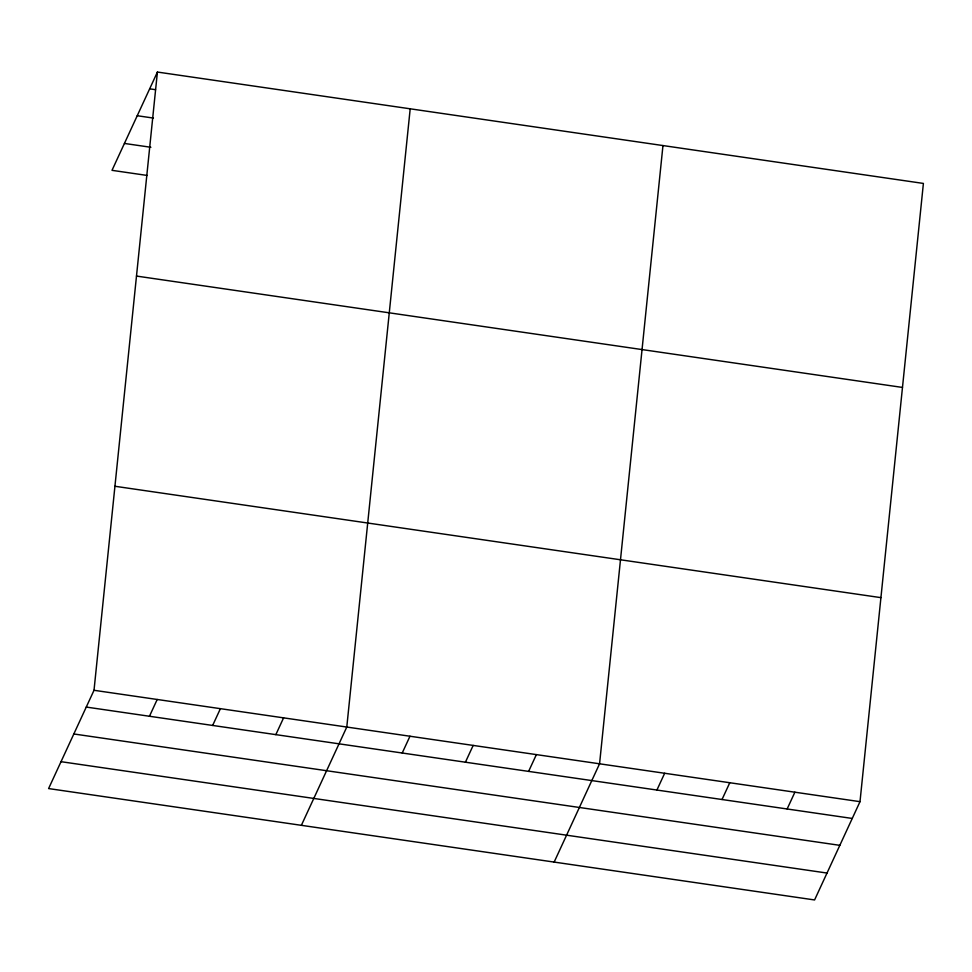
<?xml version="1.0" encoding="UTF-8"?>
<svg xmlns="http://www.w3.org/2000/svg" width="972" height="972" viewBox="0 0 972 972"><rect width="100%" height="100%" fill="white"/><g stroke="black" fill="none" stroke-linecap="round" stroke-linejoin="round"><path stroke-width="1.46" d="M94.017 690.29L157.415 72.049L923.4 183.429L860.001 801.669L814.585 899.951L48.6 788.571L94.017 690.29L860.001 801.669M410.196 108.803L346.785 727.044L301.369 825.325M662.965 145.557L599.566 763.798L554.149 862.079M157.415 72.049L111.999 170.331L147.27 175.458M149.457 716.255L157.209 699.476M212.649 725.452L220.401 708.673M275.841 734.638L283.593 717.858M402.226 753.008L409.977 736.229M465.418 762.194L473.17 745.427M528.61 771.391L536.374 754.612M656.914 790.042L664.666 773.262M722.026 799.506L729.778 782.727M787.138 808.971L794.889 792.192M149.664 88.829L155.544 89.679M137.234 115.729L153.406 118.074M124.428 143.443L150.879 147.282M136.493 276.072L902.478 387.439M114.939 486.267L880.924 597.646M86.265 707.069L852.237 818.448M73.836 733.969L839.82 845.336M61.029 761.683L827.014 873.05"/></g></svg>
